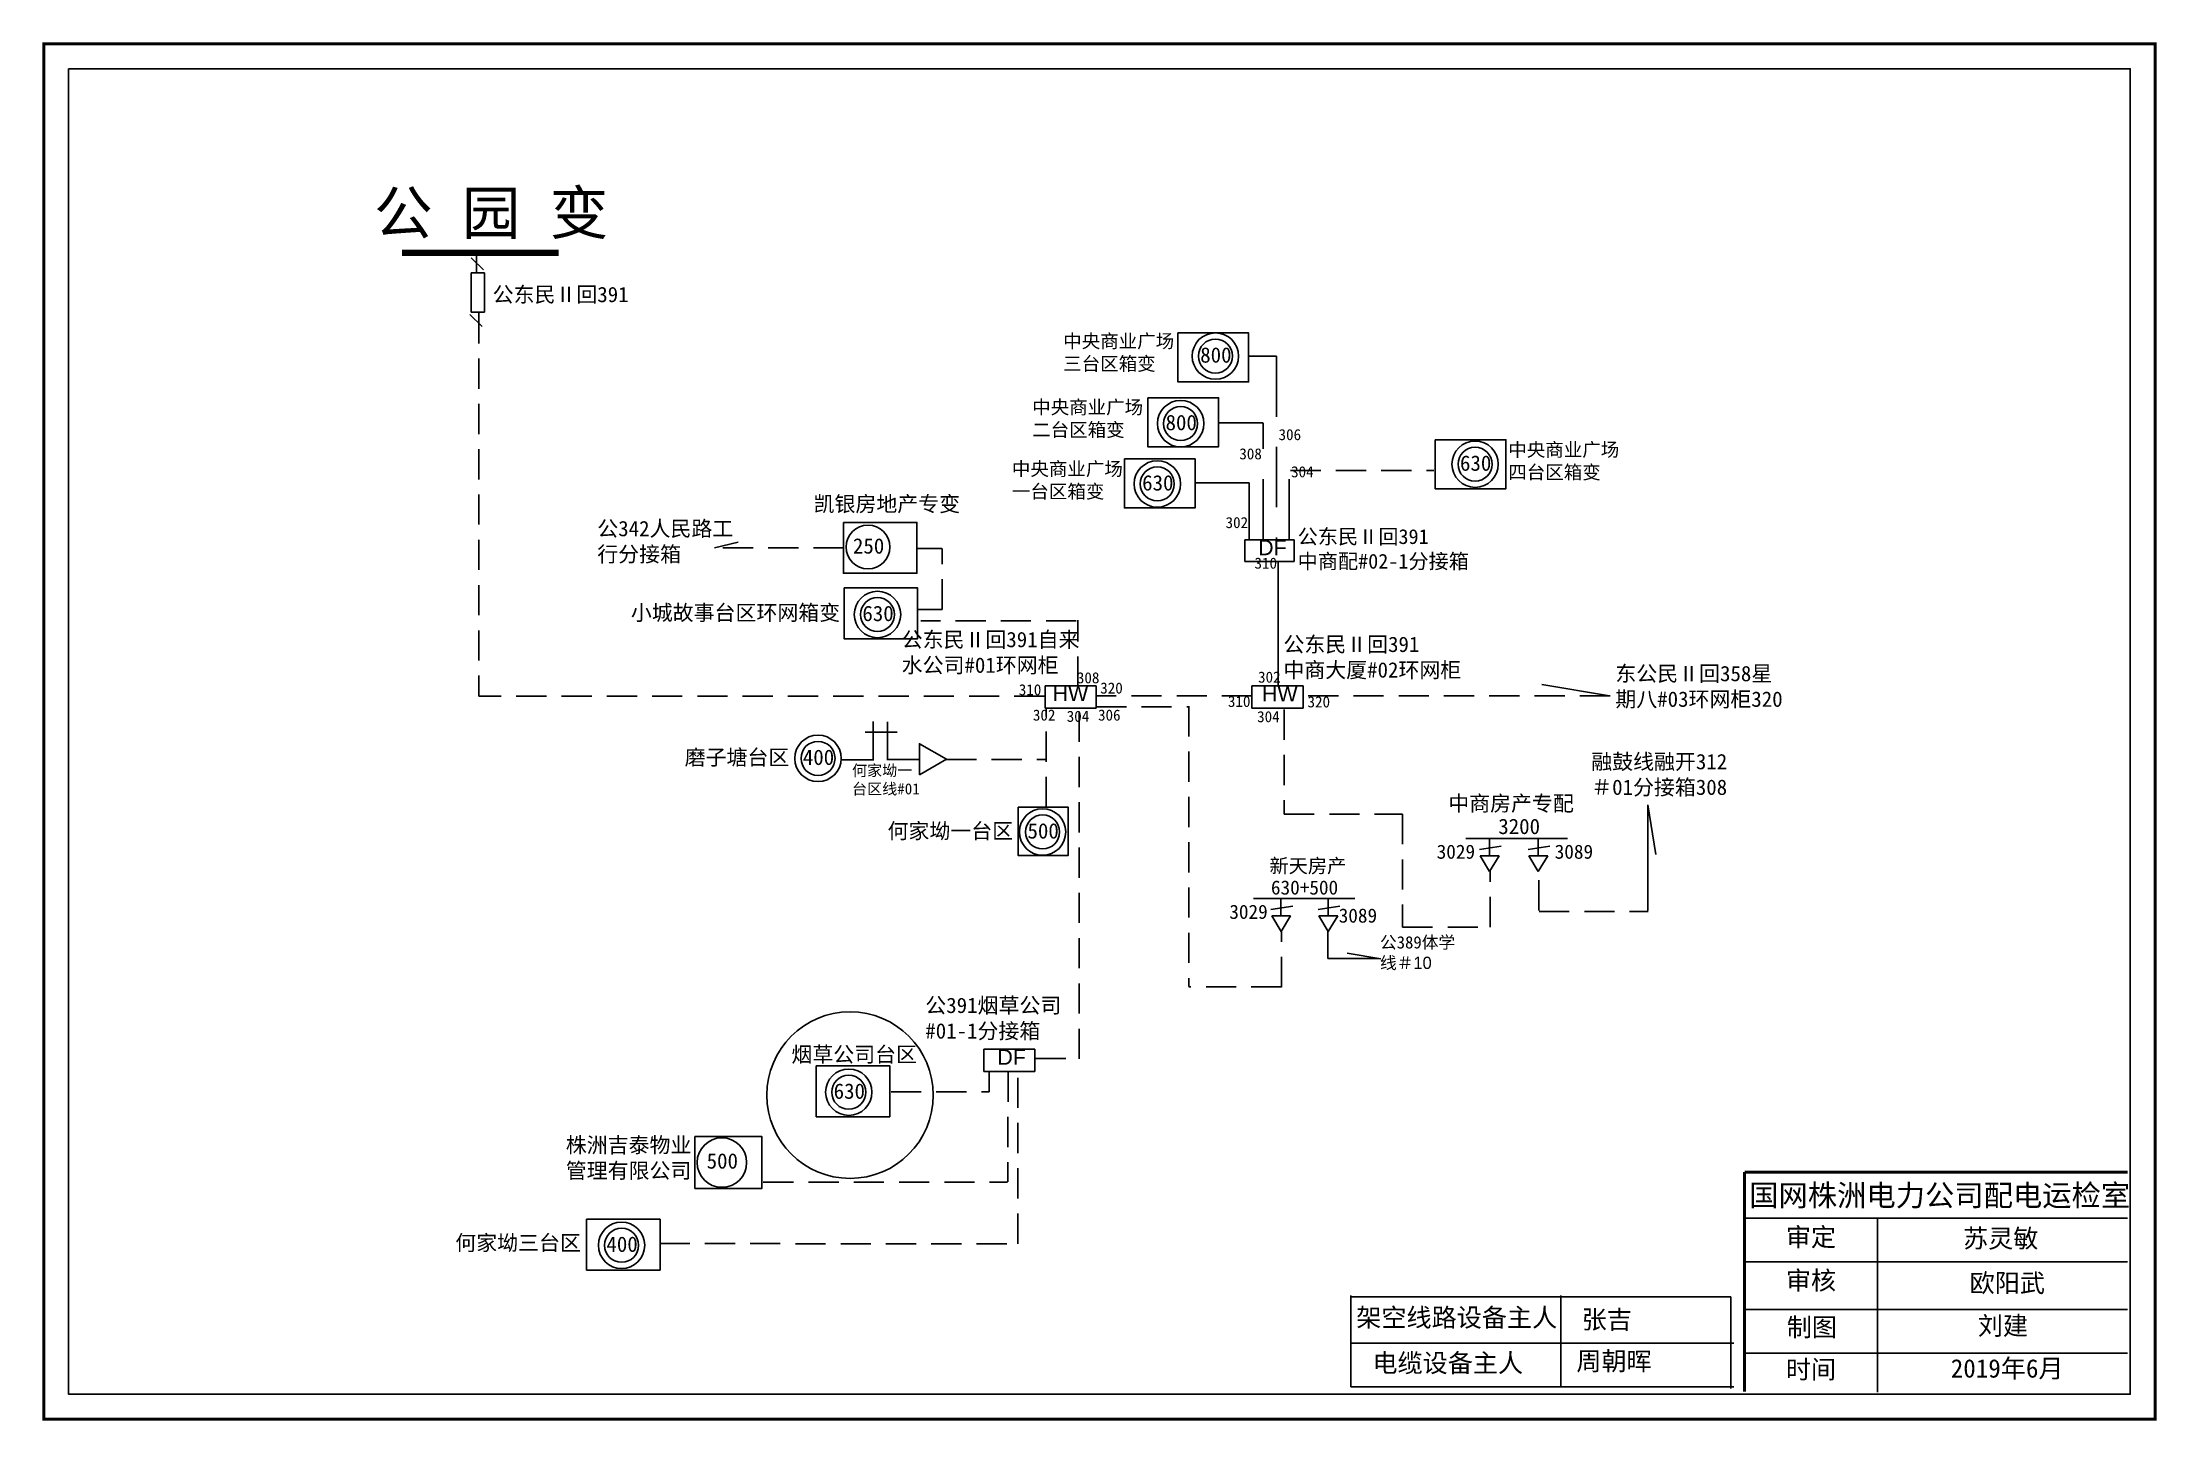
# Model space of a CAD drawing. Extents: x 0 to 344, y 0 to 224.
import ezdxf

# ---------------------------------------------------------------- set-up
doc = ezdxf.new("R2010")
doc.units = 0
doc.header["$LTSCALE"] = 0.774411
doc.linetypes.add('ACAD_ISO02W100', pattern=[15, 12, -3])
doc.linetypes.add('DASHED2', pattern=[9.525, 6.35, -3.175])
doc.layers.get('0').update_dxf_attribs({"linetype": 'CONTINUOUS'})
doc.layers.add('0-RefEdit0', color=7, linetype='CONTINUOUS')
doc.layers.add('Layer2', color=1, linetype='CONTINUOUS')
doc.styles.get("Standard").update_dxf_attribs({"font": '', "height": 2.5})
doc.styles.add('字体', font='', dxfattribs={"height": 2.5})
doc.styles.get('Standard').set_extended_font_data('SimSun')
doc.styles.get('字体').set_extended_font_data('SimSun')

msp = doc.modelspace()

# ---------------------------------------------------------------- linework, layer by layer
at = {"color": 0, "linetype": 'ACAD_ISO02W100'}
msp.add_line((70.4, 186.64), (70.4, 189.73), dxfattribs=at)
at = {"color": 0, "linetype": 'Continuous'}
for p, q in [((71.54, 187.13), (69.56, 189.11)), ((71.32, 177.9), (69.34, 179.88)), ((109.19, 141.89), (113.05, 142.81)), ((254.99, 117.79), (243.98, 119.62)), ((261.25, 100.04), (262.52, 91.96)), ((261.25, 82.83), (261.25, 100.04)), ((217.77, 74.98), (212.27, 75.9)), ((209.12, 75), (217.42, 75))]:
    msp.add_line(p, q, dxfattribs=at)
at = {"color": 0, "linetype": 'DASHED2'}
for p, q in [((70.77, 180.08), (70.77, 117.75)), ((130.24, 141.87), (109.12, 141.87)), ((146.23, 141.78), (142.25, 141.78)), ((146.3, 131.86), (146.3, 141.76)), ((142.29, 131.86), (146.3, 131.86)), ((168.12, 130.01), (142.78, 130.01)), ((168.38, 119.27), (168.38, 130.12)), ((162.95, 117.75), (70.77, 117.75)), ((196.78, 117.79), (171.42, 117.76)), ((255.08, 117.79), (205.16, 117.76)), ((163.2, 99.68), (163.2, 115.7)), ((168.61, 58.66), (168.61, 115.72)), ((171.37, 115.98), (186.47, 115.98)), ((186.48, 116.08), (186.48, 70.43)), ((201.98, 115.54), (201.98, 98.53)), ((201.98, 98.53), (221.26, 98.53)), ((221.26, 98.53), (221.26, 80.1)), ((235.56, 80.13), (235.56, 89.35)), ((243.49, 82.83), (243.48, 89.35)), ((201.58, 70.34), (201.58, 79.57)), ((221.26, 80.1), (235.55, 80.1)), ((243.53, 82.67), (261.29, 82.67)), ((201.56, 70.39), (186.47, 70.39)), ((161.53, 58.73), (168.81, 58.73)), ((153.93, 53.3), (153.93, 56.62)), ((157.02, 56.59), (156.97, 38.63)), ((158.58, 28.55), (158.59, 56.55)), ((137.95, 53.3), (153.93, 53.3)), ((117.13, 38.61), (156.94, 38.61)), ((100.24, 28.58), (158.47, 28.55))]:
    msp.add_line(p, q, dxfattribs=at)
at = {"linetype": 'DASHED2'}
for p, q in [((203.05, 154.49), (226.36, 154.49)), ((146.94, 107.44), (163.22, 107.44))]:
    msp.add_line(p, q, dxfattribs=at)
at = {"color": 0}
for p, q in [((195.6, 143.19), (203.62, 143.19)), ((195.6, 139.67), (195.6, 143.19)), ((203.62, 143.19), (203.62, 139.67)), ((203.62, 139.67), (195.6, 139.67)), ((163.05, 115.77), (163.05, 119.42)), ((163.05, 119.42), (171.37, 119.42)), ((171.37, 119.42), (171.37, 115.77)), ((196.75, 115.77), (196.75, 119.42)), ((196.75, 119.42), (205.08, 119.42)), ((205.08, 119.42), (205.08, 115.77)), ((171.37, 115.77), (163.05, 115.77)), ((205.08, 115.77), (196.75, 115.77)), ((235.43, 94.44), (235.43, 91.74)), ((243.35, 94.44), (243.35, 91.74)), ((201.45, 84.66), (201.45, 81.96)), ((209.14, 84.66), (209.14, 81.96)), ((153.04, 60.26), (161.37, 60.26)), ((153.04, 56.61), (153.04, 60.26)), ((161.37, 60.26), (161.37, 56.61)), ((161.37, 56.61), (153.04, 56.61))]:
    msp.add_line(p, q, dxfattribs=at)
at = {"linetype": 'Continuous'}
for p, q in [((133.72, 111.88), (138.97, 111.88)), ((135.06, 113.59), (135.06, 107.37)), ((137.36, 113.53), (137.36, 107.32)), ((129.88, 107.36), (135.14, 107.36)), ((137.34, 107.42), (142.6, 107.42)), ((277.02, 32.71), (339.39, 32.71)), ((298.67, 32.7), (298.67, 4.37)), ((277.02, 25.61), (339.39, 25.61)), ((212.87, 20.14), (212.87, 5.28)), ((247.08, 20.14), (247.08, 5.28)), ((277.02, 17.86), (339.39, 17.86)), ((212.87, 12.39), (275.24, 12.39)), ((277.02, 10.76), (339.39, 10.76)), ((212.87, 5.28), (275.24, 5.28))]:
    msp.add_line(p, q, dxfattribs=at)
for p, q in [((212.91, 19.93), (274.75, 19.93)), ((274.75, 19.93), (274.75, 4.97))]:
    msp.add_line(p, q)
at = {"linetype": 'Continuous', "const_width": 0.5}
msp.add_lwpolyline([(-0.08, 223.96), (343.9, 223.96), (343.9, -0.01), (-0.08, -0.01)], close=True, dxfattribs=at)
at = {"linetype": 'Continuous'}
for points in [[(3.97, 219.91), (339.85, 219.91), (339.85, 4.04), (3.97, 4.04)], [(142.58, 104.92), (146.97, 107.45), (142.58, 109.98)], [(158.66, 99.66), (166.8, 99.66), (166.8, 91.78), (158.66, 91.78)]]:
    msp.add_lwpolyline(points, close=True, dxfattribs=at)
at = {"color": 0, "linetype": 'Continuous', "const_width": 1}
msp.add_lwpolyline([(58.29, 189.92), (83.82, 189.92)], dxfattribs=at)
at = {"color": 0, "linetype": 'ACAD_ISO02W100'}
msp.add_lwpolyline([(71.73, 180.24), (69.52, 180.24), (69.52, 186.64), (71.73, 186.64)], close=True, dxfattribs=at)
at = {"color": 0, "linetype": 'Continuous'}
for points in [[(184.68, 176.88), (196.21, 176.88), (196.21, 168.91), (184.68, 168.91)], [(179.78, 166.32), (191.31, 166.32), (191.31, 158.34), (179.78, 158.34)], [(226.59, 159.48), (238.12, 159.48), (238.12, 151.5), (226.59, 151.5)], [(175.96, 156.36), (187.49, 156.36), (187.49, 148.38), (175.96, 148.38)], [(130.2, 146.03), (142.17, 146.03), (142.17, 137.75), (130.2, 137.75)], [(130.3, 135.35), (142.27, 135.35), (142.27, 127.07), (130.3, 127.07)], [(125.76, 57.53), (137.73, 57.53), (137.73, 49.25), (125.76, 49.25)], [(106, 46), (116.9, 46), (116.9, 37.56), (106, 37.56)], [(88.34, 32.55), (100.31, 32.55), (100.31, 24.27), (88.34, 24.27)]]:
    msp.add_lwpolyline(points, close=True, dxfattribs=at)
at = {"linetype": 'Continuous', "const_width": 0.5}
for points in [[(276.98, 40.22), (276.98, 4.49)], [(277.02, 40.22), (339.39, 40.22)]]:
    msp.add_lwpolyline(points, dxfattribs=at)
at = {"linetype": 'Continuous'}
for centre, radius in [((190.79, 173.11), 3.78), ((190.79, 173.11), 2.77), ((185.13, 162.11), 3.78), ((185.13, 162.11), 2.77), ((233.1, 155.5), 3.78), ((181.33, 152.29), 2.77), ((233.1, 155.5), 2.77), ((126.05, 107.6), 3.78), ((126.05, 107.6), 2.77), ((162.64, 95.61), 3.78), ((162.64, 95.61), 2.77)]:
    msp.add_circle(centre, radius, dxfattribs=at)
at = {"color": 0, "linetype": 'Continuous'}
for centre, radius in [((181.33, 152.29), 3.78), ((134.2, 142.01), 3.57), ((135.74, 131.02), 3.78), ((135.74, 131.02), 2.77), ((131.06, 53.23), 3.78), ((131.06, 53.23), 2.77), ((110.39, 41.78), 4.03), ((94.05, 28.3), 3.78), ((94.05, 28.3), 2.77)]:
    msp.add_circle(centre, radius, dxfattribs=at)
at = {"color": 1, "linetype": 'Continuous'}
msp.add_circle((131.27, 52.76), 13.56, dxfattribs=at)
at = {"layer": '0-RefEdit0', "color": 0, "linetype": 'DASHED2', "ltscale": 2}
for p, q in [((196.18, 173.07), (200.72, 173.07)), ((200.72, 173.07), (200.72, 143.25)), ((198.54, 162.22), (191.36, 162.22)), ((198.57, 143.25), (198.57, 162.22)), ((187.47, 152.46), (196.29, 152.46)), ((196.29, 152.46), (196.29, 143.25)), ((202.82, 143.23), (202.82, 154.45))]:
    msp.add_line(p, q, dxfattribs=at)
at = {"layer": '0-RefEdit0', "color": 0, "linetype": 'ByBlock', "ltscale": 2}
msp.add_line((201.02, 119.42), (201.02, 139.6), dxfattribs=at)
at = {"layer": '0-RefEdit0', "color": 0, "ltscale": 2}
for p, q in [((231.59, 94.54), (248.14, 94.54)), ((237.37, 93.3), (233.83, 92.74)), ((245.3, 93.3), (241.75, 92.74)), ((196.98, 84.76), (213.53, 84.76)), ((203.4, 83.52), (199.85, 82.96)), ((211.09, 83.52), (207.54, 82.96)), ((209.12, 79.33), (209.12, 75.02))]:
    msp.add_line(p, q, dxfattribs=at)
at = {"layer": 'Layer2', "color": 0, "linetype": 'Continuous'}
for p, q in [((235.46, 89.16), (233.95, 91.75)), ((233.95, 91.75), (237.01, 91.75)), ((237.01, 91.75), (235.46, 89.16)), ((241.87, 91.75), (244.94, 91.75)), ((243.38, 89.16), (241.87, 91.75)), ((244.94, 91.75), (243.38, 89.16)), ((199.97, 81.97), (203.03, 81.97)), ((201.48, 79.38), (199.97, 81.97)), ((203.03, 81.97), (201.48, 79.38)), ((209.17, 79.38), (207.66, 81.97)), ((207.66, 81.97), (210.73, 81.97)), ((210.73, 81.97), (209.17, 79.38))]:
    msp.add_line(p, q, dxfattribs=at)

# ---------------------------------------------------------------- texts
for s, p in [('800', (188.32, 172.04)), ('800', (182.67, 161.04)), ('630', (230.64, 154.43)), ('630', (178.86, 151.22)), ('400', (123.58, 106.53)), ('500', (160.18, 94.54))]:
    msp.add_text(s, height=2.5).set_placement(p)
at = {"color": 0}
for s, height, p in [('250', 2.5, (131.74, 140.94)), ('630', 2.5, (133.28, 129.95)), ('3029', 2.3, (226.84, 91.25)), ('3089', 2.3, (246.07, 91.25)), ('630+500', 2.3, (199.84, 85.42)), ('3029', 2.3, (193.06, 81.46)), ('3089', 2.3, (210.88, 80.85)), ('630', 2.5, (128.6, 52.16)), ('400', 2.5, (91.58, 27.23))]:
    msp.add_text(s, height=height, dxfattribs=at).set_placement(p)
at = {"color": 0, "style": '字体'}
for s, p in [('小城故事台区环网箱变', (95.56, 130.08)), ('磨子塘台区', (104.33, 106.52)), ('何家坳一台区', (137.38, 94.53)), ('3200', (236.88, 95.27)), ('烟草公司台区', (121.72, 58.14))]:
    msp.add_text(s, height=2.5, dxfattribs=at).set_placement(p)
at = {"style": '字体'}
msp.add_text('何家坳三台区', height=2.5, dxfattribs=at).set_placement((66.96, 27.46))
at = {"color": 0, "linetype": 'Continuous', "attachment_point": 1, "style": '字体'}
for s, insert, char_height, width in [('公 园 变', (53.72, 199.96), 7, 83.5042), ('公东民Ⅱ回391', (73.04, 184.39), 2.5, 65.8333), ('500', (107.91, 43.29), 2.5, 3.5984)]:
    msp.add_mtext(s, dxfattribs=dict(at, insert=insert, char_height=char_height, width=width))
at = {"color": 0, "attachment_point": 1}
for s, insert, char_height, width in [('中央商业广场三台区箱变', (166, 176.66), 2.2088, 18.654), ('中央商业广场二台区箱变', (160.94, 165.89), 2.2088, 18.654), ('中央商业广场四台区箱变', (238.51, 158.98), 2.2088, 18.654), ('中央商业广场一台区箱变', (157.64, 155.85), 2.2088, 18.654), ('新天房产', (199.6, 91.25), 2.293, 16.3763), ('公389体学线＃{\\f\uffbfﾬￌﾣﾤ_GB2312|b0|i0|c134|p49;10}', (217.6, 78.64), 2, 12.7973)]:
    msp.add_mtext(s, dxfattribs=dict(at, insert=insert, char_height=char_height, width=width))
at = {"linetype": 'Continuous', "char_height": 3.0298, "attachment_point": 1}
for s, insert, width in [('{\\fKaiTi_GB2312|b0|i0|c134|p32;\\H0.5941x;306}', (201.08, 161.22), 6.8539), ('{\\fKaiTi_GB2312|b0|i0|c134|p32;\\H0.5941x;308}', (194.69, 158.09), 6.8539), ('{\\fKaiTi_GB2312|b0|i0|c134|p32;\\H0.5941x;304}', (203.12, 155.17), 6.8539), ('{\\H0.5941x;何家坳一台区线#01}', (131.59, 106.53), 11.942)]:
    msp.add_mtext(s, dxfattribs=dict(at, insert=insert, width=width))
at = {"color": 0, "attachment_point": 1, "style": '字体'}
for s, insert, char_height, width in [('凯银房地产专变', (125.33, 150.29), 2.5, 32.1905), ('公342人民路工行分接箱', (90.09, 146.27), 2.5, 22.7334), ('公东民Ⅱ回391\\P中商配#02-1分接箱', (204.19, 144.92), 2.4086, 42.2851), ('公东民Ⅱ回391自来水公司#01环网柜', (139.68, 128.2), 2.5, 32.1905), ('公东民Ⅱ回391\\P中商大厦#02环网柜', (201.87, 127.42), 2.5, 42.3611), ('{\\fSimSun|b0|i0|c134|p2;东公民Ⅱ回358星\\P期八#03环网柜320}', (255.95, 122.66), 2.5, 42.3611), ('融鼓线融开312＃01分接箱308', (252.02, 108.32), 2.5, 23.6074), ('中商房产专配', (228.73, 101.52), 2.5, 32.1905), ('公391烟草公司\\P#01-1分接箱', (143.53, 68.63), 2.5, 35.5417), ('株洲吉泰物业管理有限公司', (84.96, 45.89), 2.5, 20.5058)]:
    msp.add_mtext(s, dxfattribs=dict(at, insert=insert, char_height=char_height, width=width))
at = {"color": 0, "linetype": 'Continuous', "char_height": 3.0298, "width": 6.8539, "attachment_point": 1}
for s, insert in [('{\\fKaiTi_GB2312|b0|i0|c134|p32;\\H0.5941x;302}', (192.45, 146.9)), ('{\\fArial|b0|i0|c0|p32;\\H0.8251x;DF}', (197.75, 143.18)), ('{\\fKaiTi_GB2312|b0|i0|c134|p32;\\H0.5941x;310}', (197.16, 140.29)), ('{\\fKaiTi_GB2312|b0|i0|c134|p32;\\H0.5941x;308}', (168.22, 121.62)), ('{\\fKaiTi_GB2312|b0|i0|c134|p32;\\H0.5941x;302}', (197.74, 121.73)), ('{\\fKaiTi_GB2312|b0|i0|c134|p32;\\H0.5941x;310}', (158.76, 119.67)), ('{\\fArial|b0|i0|c0|p32;\\H0.8251x;HW}', (164.27, 119.43)), ('{\\fKaiTi_GB2312|b0|i0|c134|p32;\\H0.5941x;320}', (172.03, 119.95)), ('{\\fKaiTi_GB2312|b0|i0|c134|p32;\\H0.5941x;310}', (192.83, 117.77)), ('{\\fArial|b0|i0|c0|p32;\\H0.8251x;HW}', (198.38, 119.37)), ('{\\fKaiTi_GB2312|b0|i0|c134|p32;\\H0.5941x;320}', (205.8, 117.7)), ('{\\H0.5941x;302}', (161.06, 115.55)), ('{\\fKaiTi_GB2312|b0|i0|c134|p32;\\H0.5941x;304}', (166.57, 115.35)), ('{\\fKaiTi_GB2312|b0|i0|c134|p32;\\H0.5941x;306}', (171.67, 115.55)), ('{\\fKaiTi_GB2312|b0|i0|c134|p32;\\H0.5941x;304}', (197.59, 115.29)), ('{\\fArial|b0|i0|c0|p32;\\H0.8251x;DF}', (155.27, 60.2))]:
    msp.add_mtext(s, dxfattribs=dict(at, insert=insert))
at = {"linetype": 'Continuous', "attachment_point": 1, "style": '字体'}
for s, insert, char_height, width in [('国网株洲电力公司配电运检室', (277.76, 38.19), 3.5, 82.0179), ('审定', (283.72, 31.15), 3, 23.4615), ('苏灵敏', (312.59, 30.93), 3, 23.4615), ('审核', (283.72, 24.09), 3, 23.4615), ('欧阳武', (313.67, 23.67), 3, 33.0539), ('架空线路设备主人', (213.74, 18.05), 3, 58.56), ('张吉', (250.48, 17.73), 3, 47.14), ('制图', (283.88, 16.47), 3, 23.4615), ('刘建', (315, 16.71), 3, 60.45), ('电缆设备主人', (216.37, 10.64), 3, 58.56), ('周朝晖', (249.6, 10.95), 3, 33.0539), ('时间', (283.72, 9.59), 3, 23.4615), ('2019年6月', (310.59, 9.76), 3, 23.4615)]:
    msp.add_mtext(s, dxfattribs=dict(at, insert=insert, char_height=char_height, width=width))

doc.saveas('drawing.dxf')
